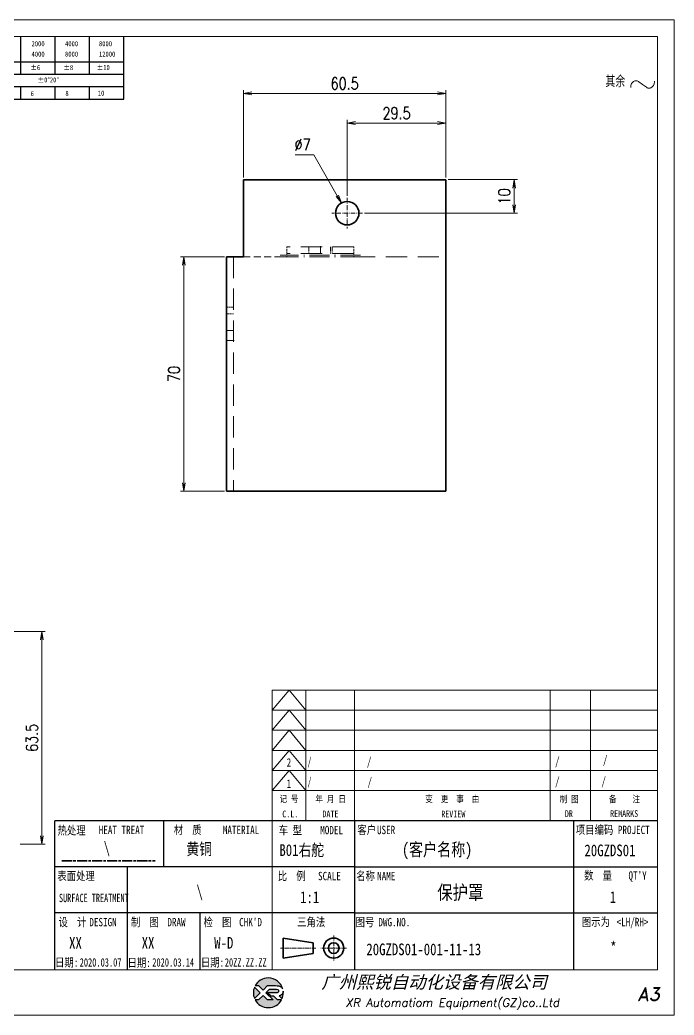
# Model space of a CAD drawing. Header units: millimetres. Extents: x 1333 to 78972, y -42879 to -5704.
# Drawn here: x 72416.6 to 72612, y -21799.1 to -21502.1 of the extents above; entities that cross this region are included whole.
import ezdxf
from ezdxf.enums import TextEntityAlignment as Align

# ---------------------------------------------------------------- set-up
doc = ezdxf.new("R2010")
doc.units = ezdxf.units.MM
doc.header["$LTSCALE"] = 0.5
for name, pattern in [('AM_ISO02W050x2', [3.75, 3, -0.75]), ('AM_ISO08W050x2', [9, 6, -0.75, 1.5, -0.75]), ('CENTER', [2, 1.25, -0.25, 0.25, -0.25]), ('DASHDOT', [18.5, 12, -3, 0.5, -3]), ('DASHED', [19.05, 12.7, -6.35]), ('DOT2', [0.125, 0, -0.125])]:
    doc.linetypes.add(name, pattern=pattern)
for name, color, linetype in [('DIM', 3, 'Continuous'), ('layer 1', 7, 'Continuous'), ('图号', 7, 'Continuous'), ('图名', 7, 'Continuous'), ('图框文字', 7, 'Continuous'), ('数量', 7, 'Continuous'), ('材质', 7, 'Continuous'), ('表面处理', 7, 'Continuous'), ('车型', 7, 'Continuous')]:
    doc.layers.add(name, color=color, linetype=linetype)
for name, color, linetype, lineweight in [('中心线', 2, 'AM_ISO08W050x2', 18), ('图框', 7, 'Continuous', 18), ('标注线', 3, 'Continuous', 18), ('热处理', 7, 'Continuous', 20), ('粗实线', 7, 'Continuous', 35), ('粗点划线', 6, 'AM_ISO08W050x2', 35), ('虚线', 1, 'AM_ISO02W050x2', 18)]:
    doc.layers.add(name, color=color, linetype=linetype, lineweight=lineweight)
doc.layers.add('打印', color=7, linetype='Continuous', lineweight=15, plot=False)
doc.layers.add('打印-禁用', color=7, linetype='Continuous', lineweight=15, plot=False)
doc.styles.add('DIM', font='romans.shx', dxfattribs={"width": 0.8, "bigfont": 'bigfont.shx'})
doc.styles.add('STYLE1', font='')
doc.styles.add('国标', font='simfang.ttf', dxfattribs={"width": 0.8})
doc.styles.add('机械长仿宋', font='gbenor.shx', dxfattribs={"height": 1, "bigfont": 'gbcbig.shx'})
doc.styles.add('标题字', font='romand.shx', dxfattribs={"oblique": 10, "bigfont": 'bigfont.shx'})
doc.styles.get('STYLE1').set_extended_font_data('SimSun')
doc.dimstyles.new('XR 1-1$0', dxfattribs={"dimtxt": 3.5, "dimasz": 2.5, "dimexe": 1, "dimexo": 0.625, "dimgap": 1.2, "dimtad": 1, "dimzin": 9, "dimdsep": 46, "dimtxsty": 'DIM', "dimblk": 'OPEN', "dimcen": 0, "dimclrd": 8, "dimclre": 8, "dimclrt": 2, "dimazin": 2, "dimtfac": 0.5, "dimtmove": 0, "dimatfit": 3, "dimldrblk": 'OPEN', "dimfxl": 1, "dimtolj": 2, "dimlwd": 18, "dimlwe": 18, "dimarcsym": 0})
doc.dimstyles.new('XR 1-1$3', dxfattribs={"dimtxt": 3.5, "dimasz": 2.5, "dimexe": 1, "dimexo": 0.625, "dimgap": 1.2, "dimtad": 1, "dimtoh": 1, "dimdsep": 46, "dimtxsty": 'DIM', "dimblk": 'OPEN', "dimcen": 0, "dimclrd": 8, "dimclre": 8, "dimclrt": 2, "dimazin": 2, "dimtfac": 0.5, "dimtofl": 0, "dimtmove": 0, "dimatfit": 3, "dimldrblk": 'OPEN', "dimfxl": 1, "dimtolj": 2, "dimlwd": 18, "dimlwe": 18, "dimarcsym": 0})

# ---------------------------------------------------------------- blocks, each defined once
blk = doc.blocks.new('XR')
at = {"true_color": 0xfc8000}
h = blk.add_hatch(color=30, dxfattribs=at)
h.set_gradient(color1=(252, 128, 0), rotation=240, one_color=1, tint=1, name='INVCURVED')
edge = h.paths.add_edge_path()
edge.add_spline(control_points=[(-434.18, -5928.47), (-433.9, -5928.74), (-433.63, -5929.01), (-433.63, -5929.01), (-433.63, -5929.01), (-433.63, -5929.01), (-433.36, -5928.74), (-433.09, -5928.47)], knot_values=[0.5625, 0.5625, 0.5625, 0.5625, 0.625, 0.625, 0.625, 0.625, 0.6875, 0.6875, 0.6875, 0.6875], degree=3, periodic=0)
edge.add_spline(control_points=[(-433.09, -5928.47), (-432.82, -5928.2), (-432.54, -5927.93), (-432.54, -5927.93), (-432.54, -5927.93), (-432.54, -5927.93), (-432.04, -5927.93), (-431.53, -5927.93)], knot_values=[0.4375, 0.4375, 0.4375, 0.4375, 0.5, 0.5, 0.5, 0.5, 0.5625, 0.5625, 0.5625, 0.5625], degree=3, periodic=0)
edge.add_spline(control_points=[(-431.53, -5927.93), (-431.03, -5927.93), (-430.52, -5927.93), (-430.52, -5927.93), (-430.52, -5927.93), (-430, -5927.93), (-429.43, -5927.96), (-429.01, -5928.33)], knot_values=[0.25, 0.25, 0.25, 0.25, 0.3125, 0.3125, 0.3125, 0.3125, 0.4375, 0.4375, 0.4375, 0.4375], degree=3, periodic=0)
edge.add_spline(control_points=[(-429.01, -5928.33), (-428.88, -5928.44), (-428.78, -5928.59), (-428.71, -5928.75)], knot_values=[0.125, 0.125, 0.125, 0.125, 0.25, 0.25, 0.25, 0.25], degree=3, periodic=0)
edge.add_spline(control_points=[(-428.71, -5928.75), (-429.13, -5927.18), (-430.58, -5926.02), (-432.31, -5926.02)], knot_values=[0, 0, 0, 0, 0.125, 0.125, 0.125, 0.125], degree=3, periodic=0)
edge.add_spline(control_points=[(-432.31, -5926.02), (-433.72, -5926.02), (-434.94, -5926.79), (-435.58, -5927.93)], knot_values=[0.875, 0.875, 0.875, 0.875, 1, 1, 1, 1], degree=3, periodic=0)
edge.add_spline(control_points=[(-435.58, -5927.93), (-435.58, -5927.93), (-434.72, -5927.93), (-434.72, -5927.93), (-434.72, -5927.93), (-434.72, -5927.93), (-434.45, -5928.2), (-434.18, -5928.47)], knot_values=[0.6875, 0.6875, 0.6875, 0.6875, 0.8125, 0.8125, 0.8125, 0.8125, 0.875, 0.875, 0.875, 0.875], degree=3, periodic=0)
edge = h.paths.add_edge_path()
edge.add_spline(control_points=[(-434.79, -5929.26), (-435.04, -5929.02), (-435.34, -5928.72), (-435.54, -5928.53)], knot_values=[0.562504, 0.562504, 0.562504, 0.562504, 0.656252, 0.656252, 0.656252, 0.656252], degree=3, periodic=0)
edge.add_spline(control_points=[(-435.54, -5928.53), (-435.67, -5928.4), (-435.76, -5928.31), (-435.76, -5928.31), (-435.76, -5928.31), (-435.94, -5928.74), (-436.03, -5929.21), (-436.03, -5929.71)], knot_values=[0.25, 0.25, 0.25, 0.25, 0.312504, 0.312504, 0.312504, 0.312504, 0.562504, 0.562504, 0.562504, 0.562504], degree=3, periodic=0)
edge.add_spline(control_points=[(-436.03, -5929.71), (-436.03, -5930.2), (-435.94, -5930.67), (-435.76, -5931.1), (-435.76, -5931.1), (-435.4, -5930.75), (-435.05, -5930.4)], knot_values=[0.874998, 0.874998, 0.874998, 0.874998, 1.124998, 1.124998, 1.124998, 1.25, 1.25, 1.25, 1.25], degree=3, periodic=0)
edge.add_spline(control_points=[(-435.05, -5930.4), (-434.7, -5930.05), (-434.34, -5929.71), (-434.34, -5929.71), (-434.34, -5929.71), (-434.34, -5929.71), (-434.34, -5929.71), (-434.34, -5929.71)], knot_values=[0.749878, 0.749878, 0.749878, 0.749878, 0.874875, 0.874875, 0.874875, 0.874875, 0.874998, 0.874998, 0.874998, 0.874998], degree=3, periodic=0)
edge.add_spline(control_points=[(-434.34, -5929.71), (-434.34, -5929.71), (-434.34, -5929.71), (-434.34, -5929.71)], knot_values=[0.749634, 0.749634, 0.749634, 0.749634, 0.749817, 0.749817, 0.749817, 0.749817], degree=3, periodic=0)
edge.add_spline(control_points=[(-434.35, -5929.7), (-434.35, -5929.7), (-434.35, -5929.7), (-434.35, -5929.7)], knot_values=[0.738281, 0.738281, 0.738281, 0.738281, 0.742188, 0.742188, 0.742188, 0.742188], degree=3, periodic=0)
edge.add_spline(control_points=[(-434.35, -5929.7), (-434.36, -5929.69), (-434.37, -5929.68), (-434.38, -5929.67)], knot_values=[0.726563, 0.726563, 0.726563, 0.726563, 0.738281, 0.738281, 0.738281, 0.738281], degree=3, periodic=0)
edge.add_spline(control_points=[(-434.38, -5929.67), (-434.38, -5929.66), (-434.39, -5929.65), (-434.4, -5929.65)], knot_values=[0.718751, 0.718751, 0.718751, 0.718751, 0.726563, 0.726563, 0.726563, 0.726563], degree=3, periodic=0)
edge.add_spline(control_points=[(-434.4, -5929.65), (-434.42, -5929.63), (-434.45, -5929.6), (-434.47, -5929.58)], knot_values=[0.703126, 0.703126, 0.703126, 0.703126, 0.718751, 0.718751, 0.718751, 0.718751], degree=3, periodic=0)
edge.add_spline(control_points=[(-434.47, -5929.58), (-434.5, -5929.55), (-434.53, -5929.52), (-434.56, -5929.49)], knot_values=[0.687501, 0.687501, 0.687501, 0.687501, 0.703126, 0.703126, 0.703126, 0.703126], degree=3, periodic=0)
edge.add_spline(control_points=[(-434.56, -5929.49), (-434.63, -5929.42), (-434.71, -5929.35), (-434.79, -5929.26)], knot_values=[0.656252, 0.656252, 0.656252, 0.656252, 0.687501, 0.687501, 0.687501, 0.687501], degree=3, periodic=0)
at = {"true_color": 0x0348ff}
h = blk.add_hatch(color=160, dxfattribs=at)
h.set_gradient(color1=(3, 72, 255), color2=(0, 41, 153), one_color=1, tint=0.3, name='HEMISPHERICAL')
edge = h.paths.add_edge_path()
edge.add_spline(control_points=[(-432.54, -5929.67), (-432.26, -5929.95), (-431.94, -5930.23), (-431.66, -5930.51), (-431.66, -5930.51), (-431.66, -5930.51), (-431.66, -5930.51), (-431.66, -5930.51)], knot_values=[0.736842, 0.736842, 0.736842, 0.736842, 0.789474, 0.789474, 0.789474, 0.789474, 0.802633, 0.802633, 0.802633, 0.802633], degree=3, periodic=0)
edge.add_spline(control_points=[(-431.66, -5930.51), (-431.65, -5930.51), (-431.65, -5930.52), (-431.65, -5930.52)], knot_values=[0.802633, 0.802633, 0.802633, 0.802633, 0.815791, 0.815791, 0.815791, 0.815791], degree=3, periodic=0)
edge.add_spline(control_points=[(-431.65, -5930.52), (-431.64, -5930.53), (-431.64, -5930.53), (-431.64, -5930.53)], knot_values=[0.815791, 0.815791, 0.815791, 0.815791, 0.82237, 0.82237, 0.82237, 0.82237], degree=3, periodic=0)
edge.add_spline(control_points=[(-431.64, -5930.53), (-431.64, -5930.53), (-431.64, -5930.53), (-431.63, -5930.54)], knot_values=[0.82237, 0.82237, 0.82237, 0.82237, 0.828949, 0.828949, 0.828949, 0.828949], degree=3, periodic=0)
edge.add_spline(control_points=[(-431.63, -5930.54), (-431.63, -5930.54), (-431.63, -5930.54), (-431.63, -5930.54), (-431.63, -5930.54), (-431.63, -5930.54), (-431.59, -5930.54), (-431.52, -5930.54)], knot_values=[0.841901, 0.841901, 0.841901, 0.841901, 0.842105, 0.842105, 0.842105, 0.842105, 0.855264, 0.855264, 0.855264, 0.855264], degree=3, periodic=0)
edge.add_spline(control_points=[(-431.52, -5930.54), (-431.46, -5930.54), (-431.38, -5930.54), (-431.3, -5930.54)], knot_values=[0.855264, 0.855264, 0.855264, 0.855264, 0.868422, 0.868422, 0.868422, 0.868422], degree=3, periodic=0)
edge.add_spline(control_points=[(-431.3, -5930.54), (-431.26, -5930.54), (-431.22, -5930.54), (-431.18, -5930.54)], knot_values=[0.868422, 0.868422, 0.868422, 0.868422, 0.875, 0.875, 0.875, 0.875], degree=3, periodic=0)
edge.add_spline(control_points=[(-431.18, -5930.54), (-431.14, -5930.54), (-431.1, -5930.54), (-431.07, -5930.54)], knot_values=[0.875, 0.875, 0.875, 0.875, 0.881579, 0.881579, 0.881579, 0.881579], degree=3, periodic=0)
edge.add_spline(control_points=[(-431.07, -5930.54), (-431.05, -5930.54), (-431.04, -5930.54), (-431.03, -5930.54)], knot_values=[0.881579, 0.881579, 0.881579, 0.881579, 0.884869, 0.884869, 0.884869, 0.884869], degree=3, periodic=0)
edge.add_spline(control_points=[(-431.03, -5930.54), (-431.02, -5930.54), (-431, -5930.54), (-431, -5930.54)], knot_values=[0.884869, 0.884869, 0.884869, 0.884869, 0.888158, 0.888158, 0.888158, 0.888158], degree=3, periodic=0)
edge.add_spline(control_points=[(-431, -5930.54), (-430.99, -5930.54), (-430.99, -5930.54), (-430.98, -5930.54)], knot_values=[0.888158, 0.888158, 0.888158, 0.888158, 0.889803, 0.889803, 0.889803, 0.889803], degree=3, periodic=0)
edge.add_spline(control_points=[(-430.98, -5930.54), (-430.98, -5930.54), (-430.98, -5930.54), (-430.97, -5930.54)], knot_values=[0.889803, 0.889803, 0.889803, 0.889803, 0.891447, 0.891447, 0.891447, 0.891447], degree=3, periodic=0)
edge.add_spline(control_points=[(-430.97, -5930.54), (-430.97, -5930.54), (-430.97, -5930.54), (-430.97, -5930.54)], knot_values=[0.891447, 0.891447, 0.891447, 0.891447, 0.89227, 0.89227, 0.89227, 0.89227], degree=3, periodic=0)
edge.add_spline(control_points=[(-430.97, -5930.54), (-430.97, -5930.54), (-430.97, -5930.54), (-430.97, -5930.54)], knot_values=[0.89227, 0.89227, 0.89227, 0.89227, 0.893092, 0.893092, 0.893092, 0.893092], degree=3, periodic=0)
edge.add_spline(control_points=[(-430.97, -5930.54), (-430.97, -5930.54), (-430.97, -5930.54), (-430.97, -5930.54)], knot_values=[0.893092, 0.893092, 0.893092, 0.893092, 0.893503, 0.893503, 0.893503, 0.893503], degree=3, periodic=0)
edge.add_spline(control_points=[(-430.97, -5930.54), (-430.97, -5930.54), (-430.97, -5930.54), (-430.97, -5930.54)], knot_values=[0.893503, 0.893503, 0.893503, 0.893503, 0.893914, 0.893914, 0.893914, 0.893914], degree=3, periodic=0)
edge.add_spline(control_points=[(-430.97, -5930.54), (-430.97, -5930.54), (-430.97, -5930.54), (-430.97, -5930.54)], knot_values=[0.893914, 0.893914, 0.893914, 0.893914, 0.89412, 0.89412, 0.89412, 0.89412], degree=3, periodic=0)
edge.add_spline(control_points=[(-430.97, -5930.54), (-430.97, -5930.54), (-430.97, -5930.54), (-430.97, -5930.54)], knot_values=[0.89412, 0.89412, 0.89412, 0.89412, 0.894326, 0.894326, 0.894326, 0.894326], degree=3, periodic=0)
edge.add_spline(control_points=[(-430.97, -5930.54), (-430.97, -5930.54), (-430.97, -5930.54), (-430.97, -5930.54)], knot_values=[0.894428, 0.894428, 0.894428, 0.894428, 0.894531, 0.894531, 0.894531, 0.894531], degree=3, periodic=0)
edge.add_spline(control_points=[(-430.97, -5930.54), (-430.97, -5930.54), (-430.97, -5930.54), (-430.97, -5930.54)], knot_values=[0.894531, 0.894531, 0.894531, 0.894531, 0.894583, 0.894583, 0.894583, 0.894583], degree=3, periodic=0)
edge.add_spline(control_points=[(-430.97, -5930.54), (-430.97, -5930.54), (-430.97, -5930.54), (-430.97, -5930.54), (-430.97, -5930.54), (-430.97, -5930.54), (-430.73, -5930.78), (-430.49, -5931.01)], knot_values=[0.894685, 0.894685, 0.894685, 0.894685, 0.894737, 0.894737, 0.894737, 0.894737, 0.921052, 0.921052, 0.921052, 0.921052], degree=3, periodic=0)
edge.add_spline(control_points=[(-430.49, -5931.01), (-430.26, -5931.24), (-430.02, -5931.48), (-430.02, -5931.48)], knot_values=[0.921052, 0.921052, 0.921052, 0.921052, 0.947368, 0.947368, 0.947368, 0.947368], degree=3, periodic=0)
edge.add_spline(control_points=[(-430.02, -5931.48), (-430.02, -5931.48), (-430.02, -5931.48), (-430.02, -5931.48)], knot_values=[0.947522, 0.947522, 0.947522, 0.947522, 0.947573, 0.947573, 0.947573, 0.947573], degree=3, periodic=0)
edge.add_spline(control_points=[(-430.02, -5931.48), (-430.02, -5931.48), (-430.02, -5931.48), (-430.02, -5931.48)], knot_values=[0.947573, 0.947573, 0.947573, 0.947573, 0.947676, 0.947676, 0.947676, 0.947676], degree=3, periodic=0)
edge.add_spline(control_points=[(-430.02, -5931.48), (-430.02, -5931.48), (-430.02, -5931.48), (-430.02, -5931.48)], knot_values=[0.947676, 0.947676, 0.947676, 0.947676, 0.947779, 0.947779, 0.947779, 0.947779], degree=3, periodic=0)
edge.add_spline(control_points=[(-430.02, -5931.48), (-430.02, -5931.48), (-430.02, -5931.48), (-430.02, -5931.48)], knot_values=[0.947779, 0.947779, 0.947779, 0.947779, 0.947984, 0.947984, 0.947984, 0.947984], degree=3, periodic=0)
edge.add_spline(control_points=[(-430.02, -5931.48), (-430.02, -5931.48), (-430.02, -5931.48), (-430.02, -5931.48)], knot_values=[0.947984, 0.947984, 0.947984, 0.947984, 0.94819, 0.94819, 0.94819, 0.94819], degree=3, periodic=0)
edge.add_spline(control_points=[(-430.02, -5931.48), (-430.02, -5931.48), (-430.02, -5931.48), (-430.02, -5931.48)], knot_values=[0.94819, 0.94819, 0.94819, 0.94819, 0.948601, 0.948601, 0.948601, 0.948601], degree=3, periodic=0)
edge.add_spline(control_points=[(-430.02, -5931.48), (-430.02, -5931.48), (-430.02, -5931.48), (-430.02, -5931.48)], knot_values=[0.948601, 0.948601, 0.948601, 0.948601, 0.949012, 0.949012, 0.949012, 0.949012], degree=3, periodic=0)
edge.add_spline(control_points=[(-430.02, -5931.48), (-430.02, -5931.48), (-430.01, -5931.48), (-430.01, -5931.48)], knot_values=[0.949012, 0.949012, 0.949012, 0.949012, 0.949834, 0.949834, 0.949834, 0.949834], degree=3, periodic=0)
edge.add_spline(control_points=[(-430.01, -5931.48), (-430.01, -5931.48), (-430.01, -5931.48), (-430.01, -5931.48)], knot_values=[0.949834, 0.949834, 0.949834, 0.949834, 0.950657, 0.950657, 0.950657, 0.950657], degree=3, periodic=0)
edge.add_spline(control_points=[(-430.01, -5931.48), (-430.01, -5931.48), (-430, -5931.48), (-430, -5931.48)], knot_values=[0.950657, 0.950657, 0.950657, 0.950657, 0.952301, 0.952301, 0.952301, 0.952301], degree=3, periodic=0)
edge.add_spline(control_points=[(-430, -5931.48), (-429.99, -5931.48), (-429.98, -5931.48), (-429.98, -5931.48)], knot_values=[0.952301, 0.952301, 0.952301, 0.952301, 0.953946, 0.953946, 0.953946, 0.953946], degree=3, periodic=0)
edge.add_spline(control_points=[(-429.98, -5931.48), (-429.96, -5931.48), (-429.95, -5931.48), (-429.93, -5931.48)], knot_values=[0.953946, 0.953946, 0.953946, 0.953946, 0.957236, 0.957236, 0.957236, 0.957236], degree=3, periodic=0)
edge.add_spline(control_points=[(-429.93, -5931.48), (-429.91, -5931.48), (-429.89, -5931.48), (-429.87, -5931.48)], knot_values=[0.957236, 0.957236, 0.957236, 0.957236, 0.960525, 0.960525, 0.960525, 0.960525], degree=3, periodic=0)
edge.add_spline(control_points=[(-429.87, -5931.48), (-429.82, -5931.48), (-429.77, -5931.48), (-429.71, -5931.48)], knot_values=[0.960525, 0.960525, 0.960525, 0.960525, 0.967104, 0.967104, 0.967104, 0.967104], degree=3, periodic=0)
edge.add_spline(control_points=[(-429.71, -5931.48), (-429.65, -5931.48), (-429.59, -5931.48), (-429.53, -5931.48)], knot_values=[0.967104, 0.967104, 0.967104, 0.967104, 0.973683, 0.973683, 0.973683, 0.973683], degree=3, periodic=0)
edge.add_spline(control_points=[(-429.53, -5931.48), (-429.41, -5931.48), (-429.29, -5931.48), (-429.19, -5931.48)], knot_values=[0.973683, 0.973683, 0.973683, 0.973683, 0.98684, 0.98684, 0.98684, 0.98684], degree=3, periodic=0)
edge.add_spline(control_points=[(-429.19, -5931.48), (-429.1, -5931.48), (-429.04, -5931.48), (-429.04, -5931.48), (-429.67, -5932.62), (-430.9, -5933.39), (-432.31, -5933.39)], knot_values=[0.98684, 0.98684, 0.98684, 0.98684, 1, 1, 1, 1.052632, 1.052632, 1.052632, 1.052632], degree=3, periodic=0)
edge.add_spline(control_points=[(-432.31, -5933.39), (-433.72, -5933.39), (-434.94, -5932.62), (-435.58, -5931.48), (-435.58, -5931.48), (-435.58, -5931.48), (-435.36, -5931.48), (-435.15, -5931.48)], knot_values=[0.052632, 0.052632, 0.052632, 0.052632, 0.105263, 0.105263, 0.105263, 0.105263, 0.131579, 0.131579, 0.131579, 0.131579], degree=3, periodic=0)
edge.add_spline(control_points=[(-435.15, -5931.48), (-434.93, -5931.48), (-434.72, -5931.48), (-434.72, -5931.48), (-434.72, -5931.48), (-434.72, -5931.48), (-434.45, -5931.21), (-434.18, -5930.94)], knot_values=[0.131579, 0.131579, 0.131579, 0.131579, 0.157895, 0.157895, 0.157895, 0.157895, 0.184211, 0.184211, 0.184211, 0.184211], degree=3, periodic=0)
edge.add_spline(control_points=[(-434.18, -5930.94), (-433.9, -5930.67), (-433.63, -5930.4), (-433.63, -5930.4), (-433.63, -5930.4), (-433.63, -5930.4), (-433.36, -5930.67), (-433.09, -5930.94)], knot_values=[0.184211, 0.184211, 0.184211, 0.184211, 0.210526, 0.210526, 0.210526, 0.210526, 0.236842, 0.236842, 0.236842, 0.236842], degree=3, periodic=0)
edge.add_spline(control_points=[(-433.09, -5930.94), (-432.82, -5931.21), (-432.54, -5931.48), (-432.54, -5931.48), (-432.54, -5931.48), (-432.54, -5931.48), (-432.19, -5931.48), (-431.83, -5931.48)], knot_values=[0.236842, 0.236842, 0.236842, 0.236842, 0.263158, 0.263158, 0.263158, 0.263158, 0.289474, 0.289474, 0.289474, 0.289474], degree=3, periodic=0)
edge.add_spline(control_points=[(-431.83, -5931.48), (-431.48, -5931.48), (-431.12, -5931.48), (-431.12, -5931.48), (-431.12, -5931.48), (-431.12, -5931.48), (-431.57, -5931.03), (-432.02, -5930.59)], knot_values=[0.289474, 0.289474, 0.289474, 0.289474, 0.315789, 0.315789, 0.315789, 0.315789, 0.342105, 0.342105, 0.342105, 0.342105], degree=3, periodic=0)
edge.add_spline(control_points=[(-432.02, -5930.59), (-432.47, -5930.15), (-432.92, -5929.71), (-432.92, -5929.71), (-432.92, -5929.71), (-432.92, -5929.71), (-432.71, -5929.5), (-432.5, -5929.29)], knot_values=[0.342105, 0.342105, 0.342105, 0.342105, 0.368421, 0.368421, 0.368421, 0.368421, 0.394737, 0.394737, 0.394737, 0.394737], degree=3, periodic=0)
edge.add_spline(control_points=[(-432.5, -5929.29), (-432.3, -5929.09), (-432.09, -5928.88), (-432.09, -5928.88)], knot_values=[0.394737, 0.394737, 0.394737, 0.394737, 0.421053, 0.421053, 0.421053, 0.421053], degree=3, periodic=0)
edge.add_spline(control_points=[(-432.09, -5928.88), (-432.09, -5928.88), (-432.06, -5928.86), (-432.06, -5928.86)], knot_values=[0.421053, 0.421053, 0.421053, 0.421053, 0.473684, 0.473684, 0.473684, 0.473684], degree=3, periodic=0)
edge.add_spline(control_points=[(-432.06, -5928.86), (-432.06, -5928.86), (-432.06, -5928.86), (-432.06, -5928.86), (-432.06, -5928.86), (-432.06, -5928.86), (-430.4, -5928.86), (-430.26, -5928.86)], knot_values=[0.473684, 0.473684, 0.473684, 0.473684, 0.473684, 0.473684, 0.473684, 0.473684, 0.526316, 0.526316, 0.526316, 0.526316], degree=3, periodic=0)
edge.add_spline(control_points=[(-430.26, -5928.86), (-429.54, -5928.86), (-429.62, -5929.4), (-429.83, -5929.55)], knot_values=[0.526316, 0.526316, 0.526316, 0.526316, 0.578947, 0.578947, 0.578947, 0.578947], degree=3, periodic=0)
edge.add_spline(control_points=[(-429.83, -5929.55), (-429.94, -5929.62), (-430.08, -5929.65), (-430.26, -5929.65), (-430.26, -5929.65), (-430.26, -5929.65), (-430.48, -5929.65), (-430.71, -5929.66)], knot_values=[0.578947, 0.578947, 0.578947, 0.578947, 0.631579, 0.631579, 0.631579, 0.631579, 0.657895, 0.657895, 0.657895, 0.657895], degree=3, periodic=0)
edge.add_spline(control_points=[(-430.71, -5929.66), (-430.93, -5929.66), (-431.15, -5929.67), (-431.15, -5929.67), (-431.15, -5929.67), (-431.15, -5929.67), (-432.54, -5929.67), (-432.54, -5929.67)], knot_values=[0.657895, 0.657895, 0.657895, 0.657895, 0.684211, 0.684211, 0.684211, 0.684211, 0.736842, 0.736842, 0.736842, 0.736842], degree=3, periodic=0)
edge = h.paths.add_edge_path()
edge.add_spline(control_points=[(-428.6, -5929.32), (-428.61, -5929.67), (-428.76, -5930), (-429.06, -5930.22)], knot_values=[0.8, 0.8, 0.8, 0.8, 1, 1, 1, 1], degree=3, periodic=0)
edge.add_spline(control_points=[(-429.06, -5930.22), (-429.22, -5930.34), (-429.41, -5930.43), (-429.61, -5930.48)], knot_values=[0.6, 0.6, 0.6, 0.6, 0.8, 0.8, 0.8, 0.8], degree=3, periodic=0)
edge.add_spline(control_points=[(-429.61, -5930.48), (-429.61, -5930.48), (-428.9, -5931.19), (-428.9, -5931.19), (-428.9, -5931.19), (-428.69, -5930.73), (-428.58, -5930.23), (-428.58, -5929.71)], knot_values=[0.2, 0.2, 0.2, 0.2, 0.4, 0.4, 0.4, 0.4, 0.6, 0.6, 0.6, 0.6], degree=3, periodic=0)
edge.add_spline(control_points=[(-428.58, -5929.71), (-428.58, -5929.58), (-428.59, -5929.45), (-428.6, -5929.32)], knot_values=[0, 0, 0, 0, 0.2, 0.2, 0.2, 0.2], degree=3, periodic=0)
at = {"layer": 'layer 1', "color": 30}
for points, knots in [([(-432.31, -5926.02), (-430.58, -5926.02), (-429.13, -5927.18), (-428.71, -5928.75), (-428.71, -5928.75), (-428.78, -5928.59), (-428.88, -5928.44), (-429.01, -5928.33), (-429.01, -5928.33), (-429.43, -5927.96), (-430, -5927.93), (-430.52, -5927.93), (-430.52, -5927.93), (-430.52, -5927.93), (-432.54, -5927.93), (-432.54, -5927.93), (-432.54, -5927.93), (-432.54, -5927.93), (-433.63, -5929.01), (-433.63, -5929.01), (-433.63, -5929.01), (-433.63, -5929.01), (-434.72, -5927.93), (-434.72, -5927.93), (-434.72, -5927.93), (-434.72, -5927.93), (-435.58, -5927.93), (-435.58, -5927.93), (-435.58, -5927.93), (-434.94, -5926.79), (-433.72, -5926.02), (-432.31, -5926.02)], [0, 0, 0, 0, 0.125, 0.125, 0.125, 0.125, 0.25, 0.25, 0.25, 0.25, 0.375, 0.375, 0.375, 0.375, 0.5, 0.5, 0.5, 0.5, 0.625, 0.625, 0.625, 0.625, 0.75, 0.75, 0.75, 0.75, 0.875, 0.875, 0.875, 0.875, 1, 1, 1, 1]), ([(-435.76, -5931.1), (-435.94, -5930.67), (-436.03, -5930.2), (-436.03, -5929.71), (-436.03, -5929.71), (-436.03, -5929.21), (-435.94, -5928.74), (-435.76, -5928.31), (-435.76, -5928.31), (-435.76, -5928.31), (-434.34, -5929.71), (-434.34, -5929.71), (-434.34, -5929.71), (-434.34, -5929.71), (-435.76, -5931.1), (-435.76, -5931.1)], [0, 0, 0, 0, 0.25, 0.25, 0.25, 0.25, 0.5, 0.5, 0.5, 0.5, 0.75, 0.75, 0.75, 0.75, 1, 1, 1, 1])]:
    blk.add_open_spline(points, degree=3, knots=knots, dxfattribs=at)
at = {"layer": 'layer 1', "color": 154}
for points, knots in [([(-429.04, -5931.48), (-429.67, -5932.62), (-430.9, -5933.39), (-432.31, -5933.39), (-432.31, -5933.39), (-433.72, -5933.39), (-434.94, -5932.62), (-435.58, -5931.48), (-435.58, -5931.48), (-435.58, -5931.48), (-434.72, -5931.48), (-434.72, -5931.48), (-434.72, -5931.48), (-434.72, -5931.48), (-433.63, -5930.4), (-433.63, -5930.4), (-433.63, -5930.4), (-433.63, -5930.4), (-432.54, -5931.48), (-432.54, -5931.48), (-432.54, -5931.48), (-432.54, -5931.48), (-431.12, -5931.48), (-431.12, -5931.48), (-431.12, -5931.48), (-431.12, -5931.48), (-432.92, -5929.71), (-432.92, -5929.71), (-432.92, -5929.71), (-432.92, -5929.71), (-432.09, -5928.88), (-432.09, -5928.88), (-432.09, -5928.88), (-432.09, -5928.88), (-432.06, -5928.86), (-432.06, -5928.86), (-432.06, -5928.86), (-432.06, -5928.86), (-430.4, -5928.86), (-430.26, -5928.86), (-430.26, -5928.86), (-429.54, -5928.86), (-429.62, -5929.4), (-429.83, -5929.55), (-429.83, -5929.55), (-429.94, -5929.62), (-430.08, -5929.65), (-430.26, -5929.65), (-430.26, -5929.65), (-430.26, -5929.65), (-431.15, -5929.67), (-431.15, -5929.67), (-431.15, -5929.67), (-431.15, -5929.67), (-432.54, -5929.67), (-432.54, -5929.67), (-432.54, -5929.67), (-432.26, -5929.95), (-431.94, -5930.23), (-431.66, -5930.51), (-431.66, -5930.51), (-431.66, -5930.51), (-431.63, -5930.54), (-431.63, -5930.54), (-431.63, -5930.54), (-431.63, -5930.54), (-430.97, -5930.54), (-430.97, -5930.54), (-430.97, -5930.54), (-430.97, -5930.54), (-430.02, -5931.48), (-430.02, -5931.48), (-430.02, -5931.48), (-430.02, -5931.48), (-429.04, -5931.48), (-429.04, -5931.48)], [0, 0, 0, 0, 0.052632, 0.052632, 0.052632, 0.052632, 0.105263, 0.105263, 0.105263, 0.105263, 0.157895, 0.157895, 0.157895, 0.157895, 0.210526, 0.210526, 0.210526, 0.210526, 0.263158, 0.263158, 0.263158, 0.263158, 0.315789, 0.315789, 0.315789, 0.315789, 0.368421, 0.368421, 0.368421, 0.368421, 0.421053, 0.421053, 0.421053, 0.421053, 0.473684, 0.473684, 0.473684, 0.473684, 0.526316, 0.526316, 0.526316, 0.526316, 0.578947, 0.578947, 0.578947, 0.578947, 0.631579, 0.631579, 0.631579, 0.631579, 0.684211, 0.684211, 0.684211, 0.684211, 0.736842, 0.736842, 0.736842, 0.736842, 0.789474, 0.789474, 0.789474, 0.789474, 0.842105, 0.842105, 0.842105, 0.842105, 0.894737, 0.894737, 0.894737, 0.894737, 0.947368, 0.947368, 0.947368, 0.947368, 1, 1, 1, 1]), ([(-428.6, -5929.32), (-428.59, -5929.45), (-428.58, -5929.58), (-428.58, -5929.71), (-428.58, -5929.71), (-428.58, -5930.23), (-428.69, -5930.73), (-428.9, -5931.19), (-428.9, -5931.19), (-428.9, -5931.19), (-429.61, -5930.48), (-429.61, -5930.48), (-429.61, -5930.48), (-429.41, -5930.43), (-429.22, -5930.34), (-429.06, -5930.22), (-429.06, -5930.22), (-428.76, -5930), (-428.61, -5929.67), (-428.6, -5929.32)], [0, 0, 0, 0, 0.2, 0.2, 0.2, 0.2, 0.4, 0.4, 0.4, 0.4, 0.6, 0.6, 0.6, 0.6, 0.8, 0.8, 0.8, 0.8, 1, 1, 1, 1])]:
    blk.add_open_spline(points, degree=3, knots=knots, dxfattribs=at)
blk = doc.blocks.new('GZDEH零件A3图框V01版')
at = {"layer": '中心线', "color": 1, "linetype": 'CENTER', "lineweight": 5, "ltscale": 2}
for p, q in [((3175.82, -1822.66), (3175.82, -1830.26)), ((3170.49, -1826.46), (3159.89, -1826.46)), ((3179.62, -1826.46), (3172.02, -1826.46))]:
    blk.add_line(p, q, dxfattribs=at)
at = {"layer": '图框', "linetype": 'Continuous'}
for p, q in [((3272.49, -1554.46), (2882.49, -1554.46)), ((3272.49, -1832.96), (3272.49, -1554.46)), ((3157.49, -1749.46), (3272.49, -1749.46)), ((3157.49, -1832.96), (3157.49, -1749.46)), ((2882.49, -1832.96), (3272.49, -1832.96))]:
    blk.add_line(p, q, dxfattribs=at)
at = {"layer": '图框', "color": 9}
for p, q in [((3157.49, -1755.46), (3162.49, -1749.46)), ((3162.49, -1749.46), (3167.49, -1755.46)), ((3167.49, -1788.46), (3167.49, -1749.46)), ((3240.49, -1788.46), (3240.49, -1749.46)), ((3252.49, -1749.46), (3252.49, -1788.46)), ((3157.49, -1755.46), (3272.49, -1755.46)), ((3157.49, -1761.46), (3162.49, -1755.46)), ((3162.49, -1755.46), (3167.49, -1761.46)), ((3157.49, -1761.46), (3272.49, -1761.46)), ((3157.49, -1767.46), (3162.49, -1761.46)), ((3162.49, -1761.46), (3167.49, -1767.46)), ((3157.49, -1767.46), (3272.49, -1767.46)), ((3157.49, -1773.46), (3162.49, -1767.46)), ((3162.49, -1767.46), (3167.49, -1773.46)), ((3157.49, -1773.46), (3272.49, -1773.46)), ((3157.49, -1779.46), (3162.49, -1773.46)), ((3162.49, -1773.46), (3167.49, -1779.46)), ((3157.49, -1779.46), (3272.49, -1779.46))]:
    blk.add_line(p, q, dxfattribs=at)
at = {"layer": '图框', "color": 9, "linetype": 'Continuous'}
blk.add_line((3181.99, -1749.46), (3181.99, -1832.96), dxfattribs=at)
at = {"layer": '图框', "color": 2, "linetype": 'ByBlock', "lineweight": 35}
for p, q in [((3169.69, -1824.86), (3160.69, -1823.46)), ((3160.69, -1829.46), (3160.69, -1823.46)), ((3169.69, -1824.86), (3169.69, -1828.06)), ((3169.69, -1828.06), (3160.69, -1829.46))]:
    blk.add_line(p, q, dxfattribs=at)
for radius in [3, 1.6]:
    blk.add_circle((3175.82, -1826.46), radius, dxfattribs=at)
at = {"layer": '图框文字', "color": 9}
for p, q in [((3082.42, -1561.98), (3082.42, -1554.46)), ((3092.64, -1561.98), (3092.64, -1554.46)), ((3102.86, -1561.98), (3102.86, -1554.46)), ((3113.09, -1573.08), (3113.09, -1554.46)), ((2996.09, -1561.98), (3113.09, -1561.98)), ((3082.42, -1565.68), (3082.42, -1561.98)), ((3092.64, -1565.68), (3092.64, -1561.98)), ((3102.86, -1565.68), (3102.86, -1561.98)), ((2996.09, -1565.68), (3113.09, -1565.68)), ((2996.09, -1569.38), (3113.09, -1569.38)), ((3082.42, -1573.08), (3082.42, -1569.48)), ((3092.64, -1573.08), (3092.64, -1569.38)), ((3102.86, -1573.08), (3102.86, -1569.38)), ((2990.09, -1573.08), (3113.09, -1573.08)), ((3272.49, -1788.46), (3092.49, -1788.46)), ((3124.99, -1788.46), (3124.99, -1802.35)), ((3181.99, -1788.46), (3181.99, -1832.96)), ((3247.49, -1788.46), (3247.49, -1832.96)), ((3181.99, -1802.21), (3092.49, -1802.21)), ((3114.17, -1802.21), (3114.17, -1815.96)), ((3181.99, -1802.21), (3272.49, -1802.21)), ((3181.99, -1815.96), (3092.49, -1815.96)), ((3114.17, -1815.96), (3114.17, -1832.96)), ((3114.17, -1815.96), (3114.17, -1832.96)), ((3135.83, -1815.96), (3135.83, -1832.96)), ((3135.83, -1815.96), (3135.83, -1832.96)), ((3181.99, -1815.96), (3272.49, -1815.96))]:
    blk.add_line(p, q, dxfattribs=at)
at = {"layer": '图框文字', "color": 7}
blk.add_line((3272.49, -1788.46), (3092.49, -1788.46), dxfattribs=at)
at = {"layer": '图框文字', "color": 9, "linetype": 'Continuous'}
blk.add_line((3092.49, -1832.96), (3092.49, -1788.46), dxfattribs=at)
at = {"layer": '打印-禁用', "linetype": 'Continuous'}
for p, q in [((3277.49, -1549.46), (2857.49, -1549.46)), ((3277.49, -1846.46), (3277.49, -1549.46)), ((2857.49, -1846.46), (3277.49, -1846.46))]:
    blk.add_line(p, q, dxfattribs=at)
at = {"layer": 'DIM', "xscale": 1.199999999999818, "yscale": 1.200000000000045, "zscale": 1.2}
blk.add_blockref('XR', (3675.07, 5275.84), dxfattribs=at)
at = {"layer": '图框', "color": 9, "style": '国标', "width": 0.8}
for s, p in [('记 号', (3162.47, -1782.94)), ('年 月 日', (3174.9, -1782.98)), ('变  更  事  由', (3211.24, -1782.93)), ('C.L.', (3162.86, -1787.45)), ('DATE', (3174.85, -1787.42)), ('REVIEW', (3211.55, -1787.45))]:
    blk.add_text(s, height=2, dxfattribs=at).set_placement(p, align=Align.CENTER)
for s, p in [('制 图', (3246.15, -1781.95)), ('备    注', (3262.68, -1781.92)), ('DR', (3246.06, -1786.34)), ('REMARKS', (3262.57, -1786.32))]:
    blk.add_text(s, height=2, dxfattribs=at).set_placement(p, align=Align.MIDDLE)
at = {"layer": '图框文字', "color": 9, "style": '国标'}
for s, height, width, p in [('2000', 1.5, 0.8, (3085.57, -1557.31)), ('4000', 1.5, 0.8, (3095.57, -1557.31)), ('8000', 1.5, 0.8, (3105.7, -1557.31)), ('4000', 1.5, 0.8, (3085.57, -1560.41)), ('8000', 1.5, 0.8, (3095.57, -1560.41)), ('12000', 1.5, 0.8, (3105.7, -1560.41)), ('±6', 1.5, 0.8, (3085.22, -1564.42)), ('±8', 1.5, 0.8, (3095.06, -1564.42)), ('±10', 1.5, 0.8, (3105.02, -1564.42)), ("±0%%D20'", 1.5, 0.8, (3087.38, -1568.12)), ('6', 1.5, 0.8, (3085.28, -1572.19)), ('8', 1.5, 0.8, (3095.68, -1572.15)), ('10', 1.5, 0.8, (3105.36, -1572.06)), ('热处理', 2.5, 0.8, (3093.35, -1792.61)), ('材  质', 2.5, 0.8, (3128.04, -1792.46)), ('项目编码 PROJECT', 2.5, 0.8, (3248.13, -1792.43)), ('表面处理', 2.5, 0.8, (3093.27, -1806.21)), ('比  例\u3000', 2.5, 0.8, (3159.1, -1806.21)), ('SCALE', 2.5, 0.8, (3171.15, -1806.21)), ('名称\u3000', 2.5, 0.8, (3182.54, -1806.21)), ('NAME', 2.5, 0.8, (3188.8, -1806.21)), ('数  量', 2.5, 0.8, (3250.61, -1806.05)), ("QT'Y ", 2.5, 0.8, (3263.86, -1806.05)), ('SURFACE TREATMENT', 2.5, 0.6, (3093.77, -1812.75)), (' DESIGN', 2.5, 0.8, (3101.47, -1819.96)), (' DRAW', 2.5, 0.8, (3124.78, -1819.96)), ("CHK'D", 2.5, 0.8, (3147.58, -1819.96)), ('三角法', 2.5, 0.8, (3164.9, -1819.96)), ('图号', 2.5, 0.8, (3182.36, -1819.96)), ('DWG.NO.', 2.5, 0.8, (3189.16, -1819.96)), ('图示为', 2.5, 0.8, (3249.94, -1819.93)), ('<LH/RH>', 2.5, 0.8, (3260.31, -1819.93))]:
    blk.add_text(s, height=height, dxfattribs=dict(at, width=width)).set_placement(p)
at = {"layer": '图框文字', "color": 9, "style": '国标', "width": 0.8}
for s, p in [('HEAT TREAT', (3112.45, -1792.46)), ('MATERIAL', (3148.14, -1792.46)), ('客户', (3185.68, -1792.46)), ('USER', (3191.46, -1792.46)), ('设  计', (3097.79, -1819.96)), ('制  图', (3119.43, -1819.96)), ('检  图', (3141.11, -1819.96)), ('日期:', (3096.09, -1832)), ('日期:', (3117.71, -1832.1)), ('日期:', (3139.62, -1832))]:
    blk.add_text(s, height=2.5, dxfattribs=at).set_placement(p, align=Align.CENTER)
for s, p in [('车 型', (3162.87, -1791.2)), ('MODEL', (3175.2, -1791.24))]:
    blk.add_text(s, height=2.5, dxfattribs=at).set_placement(p, align=Align.MIDDLE)
at = {"layer": '图框文字', "color": 7, "lineweight": -3, "style": 'STYLE1', "oblique": 15}
blk.add_text('广州熙锐自动化设备有限公司 ', height=3.8, dxfattribs=at).set_placement((3172.16, -1838.51))
at = {"layer": '图框文字', "color": 7, "style": '标题字', "oblique": 10}
for s, height, p in [('A3', 4, (3269.91, -1840.2)), ('XR Automatiom Equipment(GZ)co..Ltd', 2.5, (3211.26, -1842.9))]:
    blk.add_text(s, height=height, dxfattribs=at).set_placement(p, align=Align.MIDDLE)
blk = doc.blocks.new('DEH A3')
at = {"layer": '图框'}
blk.add_blockref('GZDEH零件A3图框V01版', (-2857.49, 1846.46), dxfattribs=at)
blk = doc.blocks.new('其余不去材料')
at = {"layer": '标注线', "color": 2, "lineweight": 13}
for points in [[(0, 0.17), (0.01, 0.48), (0.07, 0.79), (0.16, 1.09), (0.28, 1.36), (0.44, 1.6), (0.62, 1.8), (0.82, 1.97), (1.04, 2.09), (1.26, 2.17), (1.49, 2.21), (1.72, 2.21), (1.94, 2.17), (2.37, 1.97), (2.41, 1.95)], [(2.41, 1.95), (3.55, 1.11), (4.7, 0.27)], [(4.7, 0.27), (4.91, 0.14), (5.14, 0.05), (5.37, 0), (5.6, 0), (5.82, 0.04), (6.04, 0.11), (6.45, 0.38), (6.79, 0.8), (7.02, 1.34), (7.11, 1.95), (7.11, 2.09)]]:
    blk.add_lwpolyline(points, dxfattribs=at)
at = {"layer": '标注线', "color": 7, "linetype": 'DOT2', "style": '机械长仿宋'}
blk.add_text('其余', height=3.5, dxfattribs=at).set_placement((-7.56, 0.3))
blk = doc.blocks.new('_Open')
at = {"color": 0, "linetype": 'ByBlock', "lineweight": -2}
for p, q in [((-1, 0.17), (0, 0)), ((-1, -0.17), (0, 0)), ((0, 0), (-1, 0))]:
    blk.add_line(p, q, dxfattribs=at)
blk = doc.blocks.new('*D519')
at = {"layer": 'Defpoints', "color": 0}
for p in [(72543.89, -21532.88), (72543.89, -21549.77), (72514.39, -21555.22)]:
    blk.add_point(p, dxfattribs=at)
at = {"layer": '标注线', "color": 8, "lineweight": 18}
for p, q in [((72514.39, -21554.6), (72514.39, -21531.88)), ((72543.89, -21549.15), (72543.89, -21531.88)), ((72516.89, -21532.88), (72541.39, -21532.88))]:
    blk.add_line(p, q, dxfattribs=at)
at = {"layer": '标注线', "color": 8, "lineweight": 18, "xscale": 2.5, "yscale": 2.5, "zscale": 2.5, "rotation": 180}
blk.add_blockref('_Open', (72514.39, -21532.88), dxfattribs=at)
at = {"layer": '标注线', "color": 8, "lineweight": 18, "xscale": 2.5, "yscale": 2.5, "zscale": 2.5}
blk.add_blockref('_Open', (72543.89, -21532.88), dxfattribs=at)
at = {"layer": '标注线', "color": 2, "insert": (72529.14, -21529.93), "char_height": 3.5, "attachment_point": 5, "style": 'DIM'}
blk.add_mtext('\\A2;29.5', dxfattribs=at)
blk = doc.blocks.new('*D520')
at = {"layer": 'Defpoints', "color": 0}
for p in [(72543.89, -21549.77), (72564.25, -21549.77), (72518.94, -21559.77)]:
    blk.add_point(p, dxfattribs=at)
at = {"layer": '标注线', "color": 8, "lineweight": 18}
for p, q in [((72544.52, -21549.77), (72565.25, -21549.77)), ((72564.25, -21557.27), (72564.25, -21552.27)), ((72519.57, -21559.77), (72565.25, -21559.77))]:
    blk.add_line(p, q, dxfattribs=at)
at = {"layer": '标注线', "color": 8, "lineweight": 18, "xscale": 2.5, "yscale": 2.5, "zscale": 2.5}
for p, rotation in [((72564.25, -21549.77), 90), ((72564.25, -21559.77), 270)]:
    blk.add_blockref('_Open', p, dxfattribs=dict(at, rotation=rotation))
at = {"layer": '标注线', "color": 2, "insert": (72561.3, -21554.77), "char_height": 3.5, "attachment_point": 5, "rotation": 90, "style": 'DIM'}
blk.add_mtext('\\A2;10', dxfattribs=at)
blk = doc.blocks.new('*D521')
at = {"layer": 'Defpoints', "color": 0}
for p in [(72543.89, -21524.03), (72483.39, -21549.77), (72543.89, -21549.77)]:
    blk.add_point(p, dxfattribs=at)
at = {"layer": '标注线', "color": 8, "lineweight": 18}
for p, q in [((72483.39, -21549.15), (72483.39, -21523.03)), ((72543.89, -21549.15), (72543.89, -21523.03)), ((72485.89, -21524.03), (72541.39, -21524.03))]:
    blk.add_line(p, q, dxfattribs=at)
at = {"layer": '标注线', "color": 8, "lineweight": 18, "xscale": 2.5, "yscale": 2.5, "zscale": 2.5, "rotation": 180}
blk.add_blockref('_Open', (72483.39, -21524.03), dxfattribs=at)
at = {"layer": '标注线', "color": 8, "lineweight": 18, "xscale": 2.5, "yscale": 2.5, "zscale": 2.5}
blk.add_blockref('_Open', (72543.89, -21524.03), dxfattribs=at)
at = {"layer": '标注线', "color": 2, "insert": (72513.64, -21521.08), "char_height": 3.5, "attachment_point": 5, "style": 'DIM'}
blk.add_mtext('\\A2;60.5', dxfattribs=at)
blk = doc.blocks.new('*D522')
at = {"layer": 'Defpoints', "color": 0}
for p in [(72512.66, -21556.73), (72516.12, -21562.82)]:
    blk.add_point(p, dxfattribs=at)
at = {"layer": '标注线', "color": 8, "lineweight": 18}
for p, q in [((72498.86, -21542.31), (72504.46, -21542.31)), ((72504.46, -21542.31), (72511.43, -21554.56))]:
    blk.add_line(p, q, dxfattribs=at)
at = {"layer": '标注线', "color": 8, "lineweight": 18, "xscale": 2.5, "yscale": 2.5, "zscale": 2.5, "rotation": 299.630225122247}
blk.add_blockref('_Open', (72512.66, -21556.73), dxfattribs=at)
at = {"layer": '标注线', "color": 2, "insert": (72501.06, -21539.36), "char_height": 3.5, "attachment_point": 5, "style": 'DIM'}
blk.add_mtext('\\A2;∅7', dxfattribs=at)
blk = doc.blocks.new('*D523')
at = {"layer": 'Defpoints', "color": 0}
for p in [(72478.39, -21572.77), (72465.61, -21642.77), (72478.39, -21642.77)]:
    blk.add_point(p, dxfattribs=at)
at = {"layer": '标注线', "color": 8, "lineweight": 18}
for p, q in [((72477.77, -21572.77), (72464.61, -21572.77)), ((72465.61, -21575.27), (72465.61, -21640.27)), ((72477.77, -21642.77), (72464.61, -21642.77))]:
    blk.add_line(p, q, dxfattribs=at)
at = {"layer": '标注线', "color": 8, "lineweight": 18, "xscale": 2.5, "yscale": 2.5, "zscale": 2.5}
for p, rotation in [((72465.61, -21572.77), 90), ((72465.61, -21642.77), 270)]:
    blk.add_blockref('_Open', p, dxfattribs=dict(at, rotation=rotation))
at = {"layer": '标注线', "color": 2, "insert": (72462.66, -21607.77), "char_height": 3.5, "attachment_point": 5, "rotation": 90, "style": 'DIM'}
blk.add_mtext('\\A2;70', dxfattribs=at)
blk = doc.blocks.new('*D542')
at = {"layer": 'Defpoints', "color": 0}
for p in [(72412.61, -21684.6), (72423.19, -21684.6), (72416.11, -21748.1)]:
    blk.add_point(p, dxfattribs=at)
at = {"layer": '标注线', "color": 8, "lineweight": 18}
for p, q in [((72413.23, -21684.6), (72424.19, -21684.6)), ((72423.19, -21745.6), (72423.19, -21687.1)), ((72416.73, -21748.1), (72424.19, -21748.1))]:
    blk.add_line(p, q, dxfattribs=at)
at = {"layer": '标注线', "color": 8, "lineweight": 18, "xscale": 2.5, "yscale": 2.5, "zscale": 2.5}
for p, rotation in [((72423.19, -21684.6), 90), ((72423.19, -21748.1), 270)]:
    blk.add_blockref('_Open', p, dxfattribs=dict(at, rotation=rotation))
at = {"layer": '标注线', "color": 2, "insert": (72420.24, -21716.35), "char_height": 3.5, "attachment_point": 5, "rotation": 90, "style": 'DIM'}
blk.add_mtext('\\A2;63.5', dxfattribs=at)

msp = doc.modelspace()

# ---------------------------------------------------------------- linework, layer by layer
at = {"layer": '中心线', "linetype": 'DASHDOT', "ltscale": 0.227501}
msp.add_line((72514.393, -21555.225), (72514.393, -21564.325), dxfattribs=at)
at = {"layer": '中心线', "linetype": 'DASHDOT', "ltscale": 0.2275}
msp.add_line((72518.943, -21559.775), (72509.843, -21559.775), dxfattribs=at)
at = {"layer": '中心线', "linetype": 'DASHDOT', "ltscale": 0.060014}
msp.add_line((72506.393, -21569.575), (72506.393, -21571.975), dxfattribs=at)
at = {"layer": '中心线', "linetype": 'DASHDOT'}
for p, q in [((72518.393, -21572.275), (72494.392, -21572.275)), ((72518.393, -21572.775), (72494.392, -21572.775))]:
    msp.add_line(p, q, dxfattribs=at)
at = {"layer": '中心线', "linetype": 'DASHDOT', "ltscale": 0.06}
msp.add_line((72478.193, -21594.775), (72480.593, -21594.775), dxfattribs=at)
at = {"layer": '中心线', "linetype": 'DASHDOT', "ltscale": 0.060015}
msp.add_line((72480.593, -21597.775), (72478.192, -21597.775), dxfattribs=at)
at = {"layer": '打印'}
msp.add_lwpolyline([(72192.032, -21502.092), (72612.032, -21502.092), (72612.032, -21799.092), (72192.032, -21799.092)], close=True, dxfattribs=at)
at = {"layer": '粗实线'}
for p, q in [((72483.393, -21549.775), (72543.893, -21549.775)), ((72483.393, -21572.775), (72483.393, -21549.775)), ((72543.893, -21642.775), (72543.893, -21549.775)), ((72478.393, -21572.775), (72478.393, -21642.775)), ((72543.893, -21642.775), (72481.893, -21642.775))]:
    msp.add_line(p, q, dxfattribs=at)
at = {"layer": '粗实线', "ltscale": 0.025628}
for p, q in [((72478.393, -21572.775), (72479.418, -21572.775)), ((72478.393, -21642.775), (72479.418, -21642.775))]:
    msp.add_line(p, q, dxfattribs=at)
at = {"layer": '粗实线', "ltscale": 0.061872}
for p, q in [((72481.893, -21572.775), (72479.418, -21572.775)), ((72481.893, -21642.775), (72479.418, -21642.775))]:
    msp.add_line(p, q, dxfattribs=at)
at = {"layer": '粗实线', "ltscale": 0.0375}
msp.add_line((72481.893, -21572.775), (72483.393, -21572.775), dxfattribs=at)
at = {"layer": '粗实线'}
msp.add_circle((72514.393, -21559.775), 3.5, dxfattribs=at)
at = {"layer": '粗点划线', "linetype": 'AM_ISO08W050x2'}
msp.add_line((72429.207, -21753.02), (72457.068, -21753.02), dxfattribs=at)
at = {"layer": '虚线', "linetype": 'DASHED', "ltscale": 0.075}
for p, q in [((72496.393, -21569.775), (72496.393, -21572.775)), ((72516.393, -21569.775), (72516.393, -21572.775))]:
    msp.add_line(p, q, dxfattribs=at)
at = {"layer": '虚线', "linetype": 'DASHED'}
for p, q in [((72516.393, -21569.775), (72496.393, -21569.775)), ((72480.393, -21572.775), (72480.393, -21642.775)), ((72516.393, -21571.775), (72496.393, -21571.775)), ((72516.393, -21572.775), (72543.893, -21572.775))]:
    msp.add_line(p, q, dxfattribs=at)
at = {"layer": '虚线', "linetype": 'DASHED', "ltscale": 0.05}
for p, q in [((72502.893, -21569.775), (72502.893, -21571.775)), ((72509.393, -21569.775), (72509.393, -21571.775)), ((72509.893, -21569.775), (72509.893, -21571.775)), ((72480.393, -21587.775), (72478.393, -21587.775)), ((72478.393, -21589.775), (72480.393, -21589.775)), ((72478.393, -21589.775), (72480.393, -21589.775))]:
    msp.add_line(p, q, dxfattribs=at)
at = {"layer": '虚线', "linetype": 'DASHED', "ltscale": 0.325003}
msp.add_line((72483.393, -21572.775), (72496.393, -21572.775), dxfattribs=at)

# ---------------------------------------------------------------- block references
at = {"layer": '图框'}
msp.add_blockref('DEH A3', (72192.032, -21799.092), dxfattribs=at)
at = {"layer": '标注线'}
msp.add_blockref('其余不去材料', (72599.064, -21522.48), dxfattribs=at)

# ---------------------------------------------------------------- texts
at = {"layer": '图号', "color": 3, "style": '国标', "width": 0.8}
msp.add_text('20GZDS01-001-11-13', height=3.5, dxfattribs=at).set_placement((72520.112, -21781.219))
at = {"layer": '图名', "color": 3, "style": '国标', "width": 0.8}
msp.add_text('保护罩', height=4.2, dxfattribs=at).set_placement((72548.185, -21764.578), align=Align.CENTER)
at = {"layer": '图框文字', "color": 3, "style": '国标'}
for s, height, width, p in [('2', 2.5, 0.8, (72496.31, -21724.936)), ('/', 2.5, 0.705904, (72502.542, -21724.62)), ('/', 2.5, 0.8, (72520.278, -21724.62)), ('/', 2.5, 0.8, (72576.483, -21724.521)), ('/', 2.5, 0.8, (72590.778, -21724.15)), ('/', 2.5, 0.705904, (72502.542, -21730.62)), ('/', 2.5, 0.8, (72520.45, -21730.705)), ('/', 2.5, 0.8, (72576.483, -21730.521)), ('/', 2.5, 0.8, (72590.314, -21730.51)), ('1', 2.5, 0.8, (72496.299, -21731.296)), ('    (客户名称)', 3.85, 0.8, (72522.377, -21751.611)), ('20GZDS01', 3.5, 0.8, (72585.25, -21751.682)), ('1:1', 3.5, 0.8, (72500.333, -21765.659)), ('XX', 3.5, 0.8, (72431.331, -21779.276)), ('XX', 3.5, 0.8, (72453.011, -21779.276)), ('W-D', 3.5, 0.8, (72474.671, -21779.276)), ('2020.03.07', 2.5, 0.7, (72434.495, -21784.612)), ('2020.03.14', 2.5, 0.7, (72456.175, -21784.612)), ('20ZZ.ZZ.ZZ', 2.5, 0.7, (72477.835, -21784.612))]:
    msp.add_text(s, height=height, dxfattribs=dict(at, width=width)).set_placement(p)
at = {"layer": '图框文字', "color": 3, "style": '国标', "width": 0.8}
msp.add_text('*', height=3.5, dxfattribs=at).set_placement((72593.904, -21780.676), align=Align.CENTER)
at = {"layer": '数量', "color": 3, "style": '国标', "width": 0.8}
msp.add_text('1', height=3.5, dxfattribs=at).set_placement((72593.75, -21765.644), align=Align.CENTER)
at = {"layer": '材质', "color": 3, "style": '国标', "width": 0.8}
msp.add_text('黄铜', height=3.5, dxfattribs=at).set_placement((72470.191, -21751.272), align=Align.CENTER)
at = {"layer": '热处理', "color": 3, "style": '国标', "width": 0.8}
msp.add_text('\\', height=3.5, dxfattribs=at).set_placement((72442.612, -21750.896), align=Align.CENTER)
at = {"layer": '表面处理', "color": 3, "style": '国标', "width": 0.8}
msp.add_text('\\', height=3.5, dxfattribs=at).set_placement((72470.333, -21763.949), align=Align.CENTER)
at = {"layer": '车型', "color": 3, "style": '国标', "width": 0.8}
msp.add_text('B01右舵', height=3.5, dxfattribs=at).set_placement((72494.138, -21751.596))

# ---------------------------------------------------------------- dimensions: what is measured, and where the dimension line sits
at = {"layer": '标注线'}
for base, p1, picture, middle in [((72543.893, -21524.03), (72483.393, -21549.775), '*D521', (72513.643, -21521.08)), ((72543.893, -21532.879), (72514.393, -21555.225), '*D519', (72529.143, -21529.929))]:
    dim = msp.add_linear_dim(base=base, p1=p1, p2=(72543.893, -21549.775), dimstyle='XR 1-1$0', dxfattribs=at)
    dim.commit()
    dim.dimension.update_dxf_attribs({"geometry": picture, "text_midpoint": middle})
dim = msp.add_diameter_dim_2p(p1=(72516.123, -21562.817), p2=(72512.662, -21556.732), dimstyle='XR 1-1$3', dxfattribs=at)
dim.commit()
dim.dimension.update_dxf_attribs({"geometry": '*D522', "text_midpoint": (72501.059, -21542.31), "dimtype": 163})
for base, p1, p2, picture, middle in [((72564.252, -21549.775), (72518.943, -21559.775), (72543.893, -21549.775), '*D520', (72561.302, -21554.775)), ((72465.609, -21642.775), (72478.393, -21572.775), (72478.393, -21642.775), '*D523', (72462.659, -21607.775)), ((72423.191, -21684.597), (72416.109, -21748.097), (72412.609, -21684.597), '*D542', (72420.241, -21716.347))]:
    dim = msp.add_linear_dim(base=base, p1=p1, p2=p2, angle=90, dimstyle='XR 1-1$0', dxfattribs=at)
    dim.commit()
    dim.dimension.update_dxf_attribs({"geometry": picture, "text_midpoint": middle})

doc.saveas('drawing.dxf')
